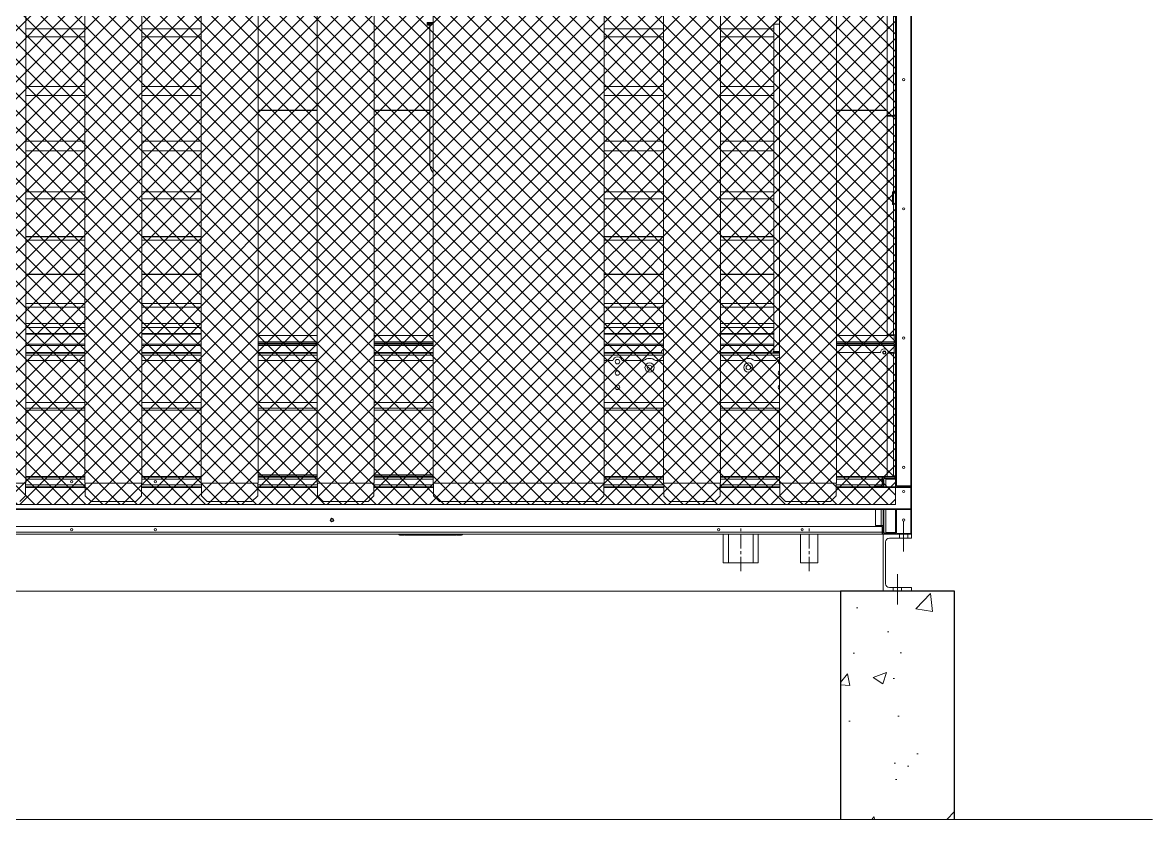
# Model space of a CAD drawing. Header units: millimetres. Extents: x -648583 to 40219, y -129719 to 29148.
# Drawn here: x 30393 to 33365, y 14084 to 16179 of the extents above; entities that cross this region are included whole.
import ezdxf

# ---------------------------------------------------------------- set-up
doc = ezdxf.new("R2010")
doc.units = ezdxf.units.MM
for name, pattern in [('CENTER', [2, 1.25, -0.25, 0.25, -0.25]), ('CENTERX2', [4, 2.5, -0.5, 0.5, -0.5]), ('HIDDEN', [0.375, 0.25, -0.125]), ('HIDDENX2', [0.75, 0.5, -0.25])]:
    doc.linetypes.add(name, pattern=pattern)
for name, color, linetype in [('center', 1, 'CENTER'), ('HIDD', 2, 'HIDDENX2'), ('냉각탑_기초', 23, 'Continuous')]:
    doc.layers.add(name, color=color, linetype=linetype)

# ---------------------------------------------------------------- blocks, each defined once
blk = doc.blocks.new('2')
at = {"lineweight": 20}
h = blk.add_hatch(dxfattribs=at)
h.set_pattern_fill('ANSI37', scale=10)
h.set_pattern_definition([(45, (-1553150.94, -418164.305), (-22.4506403, 22.4506403), []), (135, (-1553150.94, -418164.305), (-22.4506403, -22.4506403), [])])
h.paths.add_polyline_path([(32689.6, 14911.6), (32689.6, 17181.6), (28573.6, 17181.6), (28573.6, 14911.6)])
for p, q in [((32689.6, 17181.6), (32689.6, 14911.6)), ((30401.1, 14967.6), (30401.1, 17140.6)), ((30556.6, 14967.6), (30556.6, 17140.6)), ((30706.6, 14967.6), (30706.6, 17140.6)), ((30862.1, 14967.6), (30862.1, 17140.6)), ((31012.1, 14967.6), (31012.1, 17140.6)), ((31167.6, 14967.6), (31167.6, 17140.6)), ((31317.6, 14967.6), (31317.6, 17140.6)), ((31473.1, 14967.6), (31473.1, 17140.6)), ((31923.1, 14967.6), (31923.1, 17140.6)), ((32078.6, 14967.6), (32078.6, 17140.6)), ((32228.6, 14967.6), (32228.6, 17140.6)), ((32384.1, 14967.6), (32384.1, 17140.6)), ((32534.1, 14967.6), (32534.1, 17140.6)), ((30251.1, 14967.6), (30401.1, 14967.6)), ((30400.1, 14967.6), (30400.1, 14934.6)), ((30556.6, 14967.6), (30706.6, 14967.6)), ((30557.6, 14967.6), (30557.6, 14934.6)), ((30705.6, 14967.6), (30705.6, 14934.6)), ((30862.1, 14967.6), (31012.1, 14967.6)), ((30863.1, 14967.6), (30863.1, 14934.6)), ((31011.1, 14967.6), (31011.1, 14934.6)), ((31167.6, 14967.6), (31317.6, 14967.6)), ((31168.6, 14967.6), (31168.6, 14934.6)), ((31316.6, 14967.6), (31316.6, 14934.6)), ((31473.1, 14967.6), (31923.1, 14967.6)), ((31474.1, 14967.6), (31474.1, 14934.6)), ((31922.1, 14967.6), (31922.1, 14934.6)), ((32078.6, 14967.6), (32228.6, 14967.6)), ((32079.6, 14967.6), (32079.6, 14934.6)), ((32227.6, 14967.6), (32227.6, 14934.6)), ((32384.1, 14967.6), (32534.1, 14967.6)), ((32385.1, 14967.6), (32385.1, 14934.6)), ((32533.1, 14967.6), (32533.1, 14934.6)), ((30400.1, 14934.6), (30385.1, 14919.6)), ((30557.6, 14934.6), (30572.6, 14919.6)), ((30705.6, 14934.6), (30690.6, 14919.6)), ((30863.1, 14934.6), (30878.1, 14919.6)), ((31011.1, 14934.6), (30996.1, 14919.6)), ((31168.6, 14934.6), (31183.6, 14919.6)), ((31316.6, 14934.6), (31301.6, 14919.6)), ((31474.1, 14934.6), (31489.1, 14919.6)), ((31922.1, 14934.6), (31907.1, 14919.6)), ((32079.6, 14934.6), (32094.6, 14919.6)), ((32227.6, 14934.6), (32212.6, 14919.6)), ((32385.1, 14934.6), (32400.1, 14919.6)), ((32533.1, 14934.6), (32518.1, 14919.6)), ((32689.6, 14911.6), (28573.6, 14911.6)), ((30572.6, 14919.6), (30690.6, 14919.6)), ((30878.1, 14919.6), (30996.1, 14919.6)), ((31183.6, 14919.6), (31301.6, 14919.6)), ((31489.1, 14919.6), (31907.1, 14919.6)), ((32094.6, 14919.6), (32212.6, 14919.6)), ((32400.1, 14919.6), (32518.1, 14919.6)), ((32236.1, 14758.6), (32236.1, 14833.6)), ((32249.6, 14758.6), (32249.6, 14833.6)), ((32314.6, 14758.6), (32314.6, 14833.6)), ((32328.1, 14758.6), (32328.1, 14833.6)), ((32354.6, 14833.6), (32429.6, 14833.6)), ((32439.6, 14758.6), (32439.6, 14833.6)), ((32484.6, 14758.6), (32484.6, 14833.6)), ((32699.6, 14823.6), (32699.6, 14833.6)), ((32721.6, 14823.6), (32721.6, 14833.6)), ((32683.1, 14683.6), (32683.1, 14693.6)), ((32705.1, 14683.6), (32705.1, 14693.6)), ((28606.6, 14683.6), (32656.6, 14683.6))]:
    blk.add_line(p, q, dxfattribs=at)
at = {"color": 7, "lineweight": 20, "ltscale": 0.215196}
for p, q in [((32667.6, 16451.9), (32667.6, 15935.4)), ((32684.2, 15935.4), (32684.2, 16451.9))]:
    blk.add_line(p, q, dxfattribs=at)
at = {"color": 7, "lineweight": 20, "ltscale": 0.000666667}
for p, q in [((31456.9, 16177.8), (31456.9, 16179.4)), ((31456.9, 16177.2), (31456.9, 16175.6)), ((31456.9, 16174.2), (31456.9, 16172.6)), ((32681.6, 15700.6), (32683.2, 15700.6)), ((32369.3, 15313.8), (32369.3, 15312.2)), ((32684.6, 14983.6), (32684.6, 14985.2))]:
    blk.add_line(p, q, dxfattribs=at)
at = {"color": 7, "lineweight": 20, "ltscale": 0.0155}
for p, q in [((31473.1, 16179.4), (31456.9, 16179.4)), ((31473.1, 16177.8), (31456.9, 16177.8)), ((31456.9, 16177.2), (31473.1, 16177.2)), ((31456.9, 16175.6), (31473.1, 16175.6)), ((32384.1, 16175.2), (32369.3, 16175.2)), ((32384.1, 15314.6), (32369.3, 15314.6)), ((32369.3, 15314.3), (32384.1, 15314.3)), ((32384.1, 15313.8), (32369.3, 15313.8)), ((32384.1, 15312.2), (32369.3, 15312.2))]:
    blk.add_line(p, q, dxfattribs=at)
at = {"color": 7, "lineweight": 20, "ltscale": 0.000249486}
blk.add_line((31456.9, 16177.2), (31456.9, 16177.8), dxfattribs=at)
at = {"color": 7, "lineweight": 20, "ltscale": 0.003003}
for p, q in [((31456.9, 16174.2), (31464.1, 16174.2)), ((31456.9, 16172.6), (31464.1, 16172.6))]:
    blk.add_line(p, q, dxfattribs=at)
at = {"color": 7, "lineweight": 20, "ltscale": 0.000250031}
blk.add_line((31464.1, 16177.2), (31464.1, 16177.8), dxfattribs=at)
at = {"color": 7, "lineweight": 20, "ltscale": 0.135185}
blk.add_line((31464.1, 15851.2), (31464.1, 16175.6), dxfattribs=at)
at = {"color": 7, "lineweight": 20, "ltscale": 0.358583}
blk.add_line((32369.3, 15314.6), (32369.3, 16175.2), dxfattribs=at)
at = {"color": 7, "lineweight": 20, "ltscale": 0.2225}
for p, q in [((30401.1, 16163.3), (30556.6, 16163.3)), ((30401.1, 16162.7), (30556.6, 16162.7)), ((30401.1, 16142.4), (30556.6, 16142.4)), ((30401.1, 16142.1), (30556.6, 16142.1)), ((30706.6, 16163.3), (30862.1, 16163.3)), ((30706.6, 16162.7), (30862.1, 16162.7)), ((30706.6, 16142.4), (30862.1, 16142.4)), ((30706.6, 16142.1), (30862.1, 16142.1)), ((31923.1, 16163.3), (32078.6, 16163.3)), ((31923.1, 16162.7), (32078.6, 16162.7)), ((31923.1, 16142.4), (32078.6, 16142.4)), ((31923.1, 16142.1), (32078.6, 16142.1)), ((32228.6, 16163.3), (32369.3, 16163.3)), ((32228.6, 16162.7), (32369.3, 16162.7)), ((32228.6, 16142.4), (32369.3, 16142.4)), ((32228.6, 16142.1), (32369.3, 16142.1)), ((30401.1, 16011.6), (30556.6, 16011.6)), ((30401.1, 16011.1), (30556.6, 16011.1)), ((30706.6, 16011.6), (30862.1, 16011.6)), ((30706.6, 16011.1), (30862.1, 16011.1)), ((31923.1, 16011.6), (32078.6, 16011.6)), ((31923.1, 16011.1), (32078.6, 16011.1)), ((32228.6, 16011.6), (32369.3, 16011.6)), ((32228.6, 16011.1), (32369.3, 16011.1)), ((30401.1, 15987.8), (30556.6, 15987.8)), ((30401.1, 15987.5), (30556.6, 15987.5)), ((30706.6, 15987.8), (30862.1, 15987.8)), ((30706.6, 15987.5), (30862.1, 15987.5)), ((31923.1, 15987.8), (32078.6, 15987.8)), ((31923.1, 15987.5), (32078.6, 15987.5)), ((32228.6, 15987.8), (32369.3, 15987.8)), ((32228.6, 15987.5), (32369.3, 15987.5)), ((30401.1, 15867.8), (30556.6, 15867.8)), ((30401.1, 15867.3), (30556.6, 15867.3)), ((30706.6, 15867.8), (30862.1, 15867.8)), ((30706.6, 15867.3), (30862.1, 15867.3)), ((31923.1, 15867.8), (32078.6, 15867.8)), ((31923.1, 15867.3), (32078.6, 15867.3)), ((32228.6, 15867.8), (32369.3, 15867.8)), ((32228.6, 15867.3), (32369.3, 15867.3)), ((30401.1, 15842.1), (30556.6, 15842.1)), ((30401.1, 15841.8), (30556.6, 15841.8)), ((30706.6, 15842.1), (30862.1, 15842.1)), ((30706.6, 15841.8), (30862.1, 15841.8)), ((31923.1, 15842.1), (32078.6, 15842.1)), ((31923.1, 15841.8), (32078.6, 15841.8)), ((32228.6, 15842.1), (32369.3, 15842.1)), ((32228.6, 15841.8), (32369.3, 15841.8)), ((30401.1, 15734.5), (30556.6, 15734.5)), ((30401.1, 15734), (30556.6, 15734)), ((30706.6, 15734.5), (30862.1, 15734.5)), ((30706.6, 15734), (30862.1, 15734)), ((31923.1, 15734.5), (32078.6, 15734.5)), ((31923.1, 15734), (32078.6, 15734)), ((32228.6, 15734.5), (32369.3, 15734.5)), ((32228.6, 15734), (32369.3, 15734)), ((30401.1, 15715.7), (30556.6, 15715.7)), ((30401.1, 15715.6), (30556.6, 15715.6)), ((30706.6, 15715.7), (30862.1, 15715.7)), ((30706.6, 15715.6), (30862.1, 15715.6)), ((31923.1, 15715.7), (32078.6, 15715.7)), ((31923.1, 15715.6), (32078.6, 15715.6)), ((32228.6, 15715.7), (32369.3, 15715.7)), ((32228.6, 15715.6), (32369.3, 15715.6)), ((30401.1, 15616.5), (30556.6, 15616.5)), ((30401.1, 15616), (30556.6, 15616)), ((30401.1, 15607.1), (30556.6, 15607.1)), ((30401.1, 15607), (30556.6, 15607)), ((30706.6, 15616.5), (30862.1, 15616.5)), ((30706.6, 15616), (30862.1, 15616)), ((30706.6, 15607.1), (30862.1, 15607.1)), ((30706.6, 15607), (30862.1, 15607)), ((31923.1, 15616.5), (32078.6, 15616.5)), ((31923.1, 15616), (32078.6, 15616)), ((31923.1, 15607.1), (32078.6, 15607.1)), ((31923.1, 15607), (32078.6, 15607)), ((32228.6, 15616.5), (32369.3, 15616.5)), ((32228.6, 15616), (32369.3, 15616)), ((32228.6, 15607.1), (32369.3, 15607.1)), ((32228.6, 15607), (32369.3, 15607)), ((30401.1, 15517.4), (30556.6, 15517.4)), ((30401.1, 15517.1), (30556.6, 15517.1)), ((30706.6, 15517.4), (30862.1, 15517.4)), ((30706.6, 15517.1), (30862.1, 15517.1)), ((31923.1, 15517.4), (32078.6, 15517.4)), ((31923.1, 15517.1), (32078.6, 15517.1)), ((32228.6, 15517.4), (32369.3, 15517.4)), ((32228.6, 15517.1), (32369.3, 15517.1)), ((30401.1, 15440.9), (30556.6, 15440.9)), ((30401.1, 15440.6), (30556.6, 15440.6)), ((30401.1, 15430.7), (30556.6, 15430.7)), ((30401.1, 15430.6), (30556.6, 15430.6)), ((30706.6, 15440.9), (30862.1, 15440.9)), ((30706.6, 15440.6), (30862.1, 15440.6)), ((30706.6, 15430.7), (30862.1, 15430.7)), ((30706.6, 15430.6), (30862.1, 15430.6)), ((31923.1, 15440.9), (32078.6, 15440.9)), ((31923.1, 15440.6), (32078.6, 15440.6)), ((31923.1, 15430.7), (32078.6, 15430.7)), ((31923.1, 15430.6), (32078.6, 15430.6)), ((32228.6, 15440.9), (32369.3, 15440.9)), ((32228.6, 15440.6), (32369.3, 15440.6)), ((32228.6, 15430.7), (32369.3, 15430.7)), ((32228.6, 15430.6), (32369.3, 15430.6)), ((30401.1, 15388.2), (30556.6, 15388.2)), ((30401.1, 15388), (30556.6, 15388)), ((30401.1, 15377.2), (30556.6, 15377.2)), ((30401.1, 15377.1), (30556.6, 15377.1)), ((30706.6, 15388.2), (30862.1, 15388.2)), ((30706.6, 15388), (30862.1, 15388)), ((30706.6, 15377.2), (30862.1, 15377.2)), ((30706.6, 15377.1), (30862.1, 15377.1)), ((31923.1, 15388.2), (32078.6, 15388.2)), ((31923.1, 15388), (32078.6, 15388)), ((31923.1, 15377.2), (32078.6, 15377.2)), ((31923.1, 15377.1), (32078.6, 15377.1)), ((32228.6, 15388.2), (32369.3, 15388.2)), ((32228.6, 15388), (32369.3, 15388)), ((32228.6, 15377.2), (32369.3, 15377.2)), ((32228.6, 15377.1), (32369.3, 15377.1)), ((30401.1, 15361.6), (30556.6, 15361.6)), ((30401.1, 15361.5), (30556.6, 15361.5)), ((30401.1, 15360.1), (30556.6, 15360.1)), ((30706.6, 15361.6), (30862.1, 15361.6)), ((30706.6, 15361.5), (30862.1, 15361.5)), ((30706.6, 15360.1), (30862.1, 15360.1)), ((31923.1, 15361.6), (32078.6, 15361.6)), ((31923.1, 15361.5), (32078.6, 15361.5)), ((31923.1, 15360.1), (32078.6, 15360.1)), ((32228.6, 15361.6), (32369.3, 15361.6)), ((32228.6, 15361.5), (32369.3, 15361.5)), ((32228.6, 15360.1), (32369.3, 15360.1)), ((30401.1, 15333.5), (30556.6, 15333.5)), ((30556.6, 15330.2), (30401.1, 15330.2)), ((30862.1, 15333.5), (30706.6, 15333.5)), ((30862.1, 15330.2), (30706.6, 15330.2)), ((31923.1, 15333.5), (32078.6, 15333.5)), ((32078.6, 15330.2), (31923.1, 15330.2)), ((32369.3, 15333.5), (32228.6, 15333.5)), ((32369.3, 15330.2), (32228.6, 15330.2))]:
    blk.add_line(p, q, dxfattribs=at)
at = {"color": 7, "lineweight": 20, "ltscale": 0.20484}
for p, q in [((31167.6, 15949.4), (31012.1, 15949.4)), ((31167.6, 15948.5), (31012.1, 15948.5)), ((31464.1, 15949.4), (31317.6, 15949.4)), ((31464.1, 15948.5), (31317.6, 15948.5))]:
    blk.add_line(p, q, dxfattribs=at)
at = {"color": 7, "lineweight": 20, "ltscale": 0.062042}
for p, q in [((32667.6, 15949.4), (32534.1, 15949.4)), ((32667.6, 15948.5), (32534.1, 15948.5))]:
    blk.add_line(p, q, dxfattribs=at)
at = {"color": 7, "lineweight": 20, "ltscale": 0.006917}
for p, q in [((32667.6, 15935.4), (32684.2, 15935.4)), ((32684.2, 15933.2), (32667.6, 15933.2)), ((32667.6, 15358), (32684.2, 15358)), ((32685.9, 15339.4), (32685.9, 15356)), ((32667.6, 15309.6), (32684.2, 15309.6))]:
    blk.add_line(p, q, dxfattribs=at)
at = {"color": 7, "lineweight": 20, "ltscale": 0.239669}
blk.add_line((32667.6, 15933.2), (32667.6, 15358), dxfattribs=at)
at = {"color": 7, "lineweight": 20, "ltscale": 0.000162643}
blk.add_line((32684.2, 15935.4), (32684.2, 15935), dxfattribs=at)
at = {"color": 7, "lineweight": 20, "ltscale": 0.000534728}
blk.add_line((32684.2, 15933.7), (32684.2, 15935), dxfattribs=at)
at = {"color": 7, "lineweight": 20, "ltscale": 0.001417}
for p, q in [((32687.6, 15933.7), (32684.2, 15933.7)), ((32687.6, 15358), (32684.2, 15358)), ((32685.9, 15336), (32685.9, 15339.4)), ((32684.2, 15309.6), (32687.6, 15309.6)), ((32685.9, 15333.6), (32685.9, 15330.2))]:
    blk.add_line(p, q, dxfattribs=at)
at = {"color": 7, "lineweight": 20, "ltscale": 0.000212316}
blk.add_line((32684.2, 15933.2), (32684.2, 15933.7), dxfattribs=at)
at = {"color": 7, "lineweight": 20, "ltscale": 0.082338}
blk.add_line((32684.2, 15735.6), (32684.2, 15933.2), dxfattribs=at)
at = {"color": 7, "lineweight": 20, "ltscale": 0.000615509}
blk.add_line((32685.6, 15933.7), (32685.6, 15935.2), dxfattribs=at)
at = {"color": 7, "lineweight": 20, "ltscale": 0.018857}
blk.add_line((31464.1, 15805.9), (31464.1, 15851.2), dxfattribs=at)
at = {"color": 7, "lineweight": 20, "ltscale": 0.013417}
for p, q in [((32681.6, 15700.6), (32681.6, 15732.8)), ((32683.2, 15700.6), (32683.2, 15732.8))]:
    blk.add_line(p, q, dxfattribs=at)
at = {"color": 7, "lineweight": 20, "ltscale": 0.15666}
blk.add_line((32684.2, 15358), (32684.2, 15734), dxfattribs=at)
at = {"color": 7, "lineweight": 20, "ltscale": 0.001333}
for p, q in [((32687.6, 15735.6), (32684.4, 15735.6)), ((32687.6, 15734), (32684.4, 15734)), ((32651.4, 14960.4), (32651.4, 14963.6)), ((32653.4, 14963.6), (32653.4, 14960.4)), ((32651.4, 14853.6), (32651.4, 14856.8)), ((32656.6, 14856.8), (32653.4, 14856.8)), ((32653.4, 14856.8), (32653.4, 14853.6))]:
    blk.add_line(p, q, dxfattribs=at)
at = {"color": 7, "lineweight": 20, "ltscale": 0.32425}
blk.add_line((32731.6, 15738.6), (32731.6, 14960.4), dxfattribs=at)
at = {"color": 7, "lineweight": 20, "ltscale": 0.230833}
for p, q in [((31167.6, 15356), (31012.1, 15356)), ((31167.6, 15339.4), (31012.1, 15339.4)), ((31473.1, 15356), (31317.6, 15356)), ((31473.1, 15339.4), (31317.6, 15339.4)), ((31167.6, 15336), (31012.1, 15336)), ((31167.6, 15333.6), (31012.1, 15333.6)), ((31167.6, 15330.2), (31012.1, 15330.2)), ((31473.1, 15336), (31317.6, 15336)), ((31473.1, 15333.6), (31317.6, 15333.6)), ((31473.1, 15330.2), (31317.6, 15330.2))]:
    blk.add_line(p, q, dxfattribs=at)
at = {"color": 7, "lineweight": 20, "ltscale": 0.082106}
for p, q in [((32685.9, 15356), (32534.1, 15356)), ((32685.9, 15339.4), (32534.1, 15339.4)), ((32685.9, 15336), (32534.1, 15336)), ((32685.9, 15333.6), (32534.1, 15333.6)), ((32685.9, 15330.2), (32534.1, 15330.2))]:
    blk.add_line(p, q, dxfattribs=at)
at = {"color": 7, "lineweight": 20, "ltscale": 0.000833333}
for p, q in [((32684.2, 15356), (32684.2, 15358)), ((32685.6, 15358), (32685.6, 15356)), ((32687.6, 15358), (32685.6, 15358)), ((32684.2, 15309.6), (32684.2, 15311.6)), ((31396.1, 14831.6), (31396.1, 14833.6)), ((31536.1, 14831.6), (31536.1, 14833.6))]:
    blk.add_line(p, q, dxfattribs=at)
at = {"color": 7, "lineweight": 20, "ltscale": 0.000708333}
for p, q in [((32687.6, 15338.9), (32685.9, 15338.9)), ((32687.6, 15338), (32685.9, 15338)), ((32685.9, 15331.6), (32687.6, 15331.6)), ((32685.9, 15330.7), (32687.6, 15330.7))]:
    blk.add_line(p, q, dxfattribs=at)
at = {"color": 7, "lineweight": 20, "ltscale": 0.111667}
for p, q in [((30556.6, 15311.6), (30401.1, 15311.6)), ((30862.1, 15311.6), (30706.6, 15311.6)), ((31167.6, 15311.6), (31012.1, 15311.6)), ((31473.1, 15311.6), (31317.6, 15311.6)), ((32073.6, 15311.6), (31923.1, 15311.6)), ((32361.6, 15311.6), (32228.6, 15311.6)), ((32384.1, 15311.6), (32381.6, 15311.6)), ((32649.6, 15311.6), (32534.1, 15311.6))]:
    blk.add_line(p, q, dxfattribs=at)
at = {"color": 7, "lineweight": 20}
for p, q in [((30401.1, 15310.2), (30556.6, 15310.2)), ((30706.6, 15310.2), (30862.1, 15310.2)), ((31012.1, 15310.2), (31167.6, 15310.2)), ((31317.6, 15310.2), (31473.1, 15310.2)), ((31923.1, 15310.2), (32078.6, 15310.2)), ((32228.6, 15310.2), (32384.1, 15310.2)), ((30401.1, 15305), (30556.6, 15305)), ((30401.1, 15290.2), (30556.6, 15290.2)), ((30706.6, 15305), (30862.1, 15305)), ((30706.6, 15290.2), (30862.1, 15290.2)), ((31012.1, 15305), (31167.6, 15305)), ((31012.1, 15290.2), (31167.6, 15290.2)), ((31317.6, 15305), (31473.1, 15305)), ((31317.6, 15290.2), (31473.1, 15290.2)), ((31923.1, 15305), (32078.6, 15305)), ((31923.1, 15290.2), (31945.4, 15290.2)), ((32228.6, 15305), (32384.1, 15305)), ((30401.1, 15180.2), (30556.6, 15180.2)), ((30556.6, 15165.4), (30401.1, 15165.4)), ((30556.6, 15160.2), (30401.1, 15160.2)), ((30706.6, 15180.2), (30862.1, 15180.2)), ((30862.1, 15165.4), (30706.6, 15165.4)), ((30862.1, 15160.2), (30706.6, 15160.2)), ((31012.1, 15180.2), (31167.6, 15180.2)), ((31167.6, 15165.4), (31012.1, 15165.4)), ((31167.6, 15160.2), (31012.1, 15160.2)), ((31317.6, 15180.2), (31473.1, 15180.2)), ((31473.1, 15165.4), (31317.6, 15165.4)), ((31473.1, 15160.2), (31317.6, 15160.2)), ((31923.1, 15180.2), (32078.6, 15180.2)), ((32078.6, 15165.4), (31923.1, 15165.4)), ((32078.6, 15160.2), (31923.1, 15160.2)), ((32228.6, 15180.2), (32384.1, 15180.2)), ((32384.1, 15165.4), (32228.6, 15165.4)), ((32384.1, 15160.2), (32228.6, 15160.2)), ((30401.1, 14985.2), (30556.6, 14985.2)), ((30556.6, 14983.6), (30401.1, 14983.6)), ((30706.6, 14985.2), (30862.1, 14985.2)), ((30706.6, 14983.6), (30862.1, 14983.6)), ((30862.1, 14983.6), (30706.6, 14983.6)), ((31012.1, 14985.2), (31167.6, 14985.2)), ((31012.1, 14983.6), (31167.6, 14983.6)), ((31317.6, 14985.2), (31473.1, 14985.2)), ((31317.6, 14983.6), (31473.1, 14983.6)), ((31473.1, 14983.6), (31317.6, 14983.6)), ((31923.1, 14985.2), (32078.6, 14985.2)), ((32078.6, 14983.6), (31923.1, 14983.6)), ((32228.6, 14985.2), (32384.1, 14985.2)), ((32384.1, 14983.6), (32228.6, 14983.6)), ((32534.1, 14985.2), (32684.6, 14985.2)), ((32534.1, 14983.6), (32663.8, 14983.6)), ((32654, 14983.6), (32534.1, 14983.6)), ((30400.1, 14963.6), (30557.6, 14963.6)), ((30556.6, 14978.4), (30401.1, 14978.4)), ((30705.6, 14963.6), (30863.1, 14963.6)), ((30862.1, 14978.4), (30706.6, 14978.4)), ((31011.1, 14963.6), (31168.6, 14963.6)), ((31167.6, 14978.4), (31012.1, 14978.4)), ((31316.6, 14963.6), (31474.1, 14963.6)), ((31473.1, 14978.4), (31317.6, 14978.4)), ((31922.1, 14963.6), (32079.6, 14963.6)), ((32078.6, 14978.4), (31923.1, 14978.4)), ((32227.6, 14963.6), (32385.1, 14963.6)), ((32384.1, 14978.4), (32228.6, 14978.4)), ((32533.1, 14963.6), (32654, 14963.6)), ((32654, 14978.4), (32534.1, 14978.4)), ((32654, 14853.6), (28609.2, 14853.6)), ((28609.2, 14838.8), (32654, 14838.8)), ((28609.2, 14833.6), (32654, 14833.6)), ((32328.1, 14758.6), (32236.1, 14758.6)), ((32484.6, 14758.6), (32439.6, 14758.6)), ((30466.5, 14683.6), (30796.5, 14683.6)), ((30769.6, 14683.6), (30553.3, 14683.6))]:
    blk.add_line(p, q, dxfattribs=at)
at = {"color": 7, "lineweight": 20, "ltscale": 0.109084}
blk.add_line((31167.6, 15335.6), (31012.1, 15335.6), dxfattribs=at)
at = {"color": 7, "lineweight": 20, "ltscale": 0.111332}
blk.add_line((31473.1, 15335.6), (31317.6, 15335.6), dxfattribs=at)
at = {"color": 7, "lineweight": 20, "ltscale": 0.000128262}
blk.add_line((32369.3, 15314.6), (32369.3, 15314.3), dxfattribs=at)
at = {"color": 7, "lineweight": 20, "ltscale": 0.070314}
blk.add_line((32657.6, 15335.6), (32534.1, 15335.6), dxfattribs=at)
at = {"color": 7, "lineweight": 20, "ltscale": 0.000999741}
blk.add_line((32657.6, 15336), (32657.6, 15333.6), dxfattribs=at)
at = {"color": 7, "lineweight": 20, "ltscale": 0.134725}
blk.add_line((32667.6, 14986.3), (32667.6, 15309.6), dxfattribs=at)
at = {"color": 7, "lineweight": 20, "ltscale": 0.006792}
blk.add_line((32685.9, 15311.6), (32669.6, 15311.6), dxfattribs=at)
at = {"color": 7, "lineweight": 20, "ltscale": 0.001}
for p, q in [((32684.2, 15333.6), (32684.2, 15336)), ((32685.6, 15336), (32685.6, 15333.6))]:
    blk.add_line(p, q, dxfattribs=at)
at = {"color": 7, "lineweight": 20, "ltscale": 0.135166}
blk.add_line((32684.2, 15309.6), (32684.2, 14985.2), dxfattribs=at)
at = {"color": 7, "lineweight": 20, "ltscale": 0.000833334}
blk.add_line((32685.6, 15311.6), (32685.6, 15309.6), dxfattribs=at)
at = {"color": 7, "lineweight": 20, "ltscale": 0.000415173}
blk.add_line((32686.6, 15332.6), (32685.9, 15331.9), dxfattribs=at)
at = {"color": 7, "lineweight": 20, "ltscale": 0.00775}
blk.add_line((32685.9, 15311.6), (32685.9, 15330.2), dxfattribs=at)
at = {"color": 7, "lineweight": 20, "ltscale": 0.000128159}
blk.add_line((32687.3, 15309.6), (32687.6, 15309.6), dxfattribs=at)
at = {"color": 7, "lineweight": 20, "ltscale": 0.023491}
for p, q in [((31969.9, 15290.2), (32026.2, 15290.2)), ((32318, 15290.2), (32374.4, 15290.2))]:
    blk.add_line(p, q, dxfattribs=at)
at = {"color": 7, "lineweight": 20, "ltscale": 0.040938}
for p, q in [((32058, 15290.2), (32078.6, 15290.2)), ((32228.6, 15290.2), (32286.2, 15290.2))]:
    blk.add_line(p, q, dxfattribs=at)
at = {"color": 7, "lineweight": 20, "ltscale": 1.02319e-05}
blk.add_line((31396.8, 15160.2), (31396.8, 15160.2), dxfattribs=at)
at = {"color": 7, "lineweight": 20, "ltscale": 1.03489e-05}
blk.add_line((31407, 15160.2), (31407, 15160.2), dxfattribs=at)
at = {"color": 7, "lineweight": 20, "ltscale": 0.002167}
for p, q in [((32654, 14983.6), (32654, 14978.4)), ((32651.4, 14960.4), (32656.6, 14960.4)), ((32651.4, 14856.8), (32656.6, 14856.8)), ((32654, 14833.6), (32654, 14838.8))]:
    blk.add_line(p, q, dxfattribs=at)
at = {"color": 7, "lineweight": 20, "ltscale": 0.000699693}
blk.add_line((32659.5, 14981.4), (32660.9, 14980.4), dxfattribs=at)
at = {"color": 7, "lineweight": 20, "ltscale": 0.026917}
for p, q in [((32689.6, 14983.6), (32663.8, 14983.6)), ((32663.8, 14980.4), (32689.6, 14980.4)), ((32663.8, 14836.8), (32689.6, 14836.8)), ((32728.4, 14833.6), (32663.8, 14833.6))]:
    blk.add_line(p, q, dxfattribs=at)
at = {"color": 7, "lineweight": 20, "ltscale": 0.002236}
blk.add_line((32687.6, 14989), (32687.6, 14983.6), dxfattribs=at)
at = {"color": 7, "lineweight": 20, "ltscale": 2.97138e-06}
for p, q in [((32687.6, 14985.2), (32687.6, 14985.2)), ((32687.6, 14980.2), (32687.6, 14980.2))]:
    blk.add_line(p, q, dxfattribs=at)
at = {"color": 7, "lineweight": 20, "ltscale": 0.001131}
blk.add_line((32688.3, 14987.3), (32689.6, 14987.3), dxfattribs=at)
at = {"color": 7, "lineweight": 20, "ltscale": 0.000414935}
blk.add_line((32688.6, 14986.6), (32689.3, 14987.3), dxfattribs=at)
at = {"color": 7, "lineweight": 20, "ltscale": 0.000958698}
blk.add_line((32689.6, 14983.6), (32689.6, 14985.9), dxfattribs=at)
at = {"color": 7, "lineweight": 20, "ltscale": 0.006167}
for p, q in [((32651.4, 14960.4), (32636.6, 14960.4)), ((32654, 14963.6), (32654, 14978.4)), ((32636.6, 14856.8), (32651.4, 14856.8)), ((32654, 14838.8), (32654, 14853.6))]:
    blk.add_line(p, q, dxfattribs=at)
at = {"color": 7, "lineweight": 20, "ltscale": 0.043167}
for p, q in [((32636.6, 14960.4), (32636.6, 14958.6)), ((32651.4, 14958.6), (32651.4, 14960.4)), ((32656.6, 14958.6), (32656.6, 14960.4)), ((32636.6, 14898.6), (32636.6, 14856.8)), ((32651.4, 14856.8), (32651.4, 14898.6)), ((32656.6, 14856.8), (32656.6, 14898.6))]:
    blk.add_line(p, q, dxfattribs=at)
at = {"color": 7, "lineweight": 20, "ltscale": 0.001083}
for p, q in [((32656.6, 14980.4), (32654, 14980.4)), ((32656.6, 14978.6), (32654, 14978.6)), ((32656.6, 14838.6), (32654, 14838.6)), ((32656.6, 14836.8), (32654, 14836.8))]:
    blk.add_line(p, q, dxfattribs=at)
at = {"color": 7, "lineweight": 20, "ltscale": 0.000167165}
blk.add_line((32656.6, 14960.4), (32656.2, 14960.4), dxfattribs=at)
at = {"color": 7, "lineweight": 20, "ltscale": 0.00075}
for p, q in [((32656.6, 14978.6), (32656.6, 14980.4)), ((32656.6, 14978.6), (32656.6, 14980.4)), ((32656.6, 14978.6), (32656.6, 14980.4)), ((32663.8, 14978.6), (32663.8, 14980.4)), ((32663.8, 14978.6), (32663.8, 14980.4)), ((32656.6, 14838.6), (32656.6, 14836.8)), ((32656.6, 14838.6), (32656.6, 14836.8)), ((32663.8, 14838.6), (32663.8, 14836.8)), ((32663.8, 14838.6), (32663.8, 14836.8))]:
    blk.add_line(p, q, dxfattribs=at)
at = {"color": 7, "lineweight": 20, "ltscale": 0.007583}
for p, q in [((32656.6, 14960.4), (32656.6, 14978.6)), ((32656.6, 14838.6), (32656.6, 14856.8))]:
    blk.add_line(p, q, dxfattribs=at)
at = {"color": 7, "lineweight": 20, "ltscale": 0.058167}
for p, q in [((32658.6, 14978.4), (32658.6, 14958.6)), ((32658.6, 14898.6), (32658.6, 14838.8))]:
    blk.add_line(p, q, dxfattribs=at)
at = {"color": 7, "lineweight": 20, "ltscale": 0.001532}
for p, q in [((32660.1, 14980.4), (32663.8, 14980.4)), ((32660.1, 14836.8), (32663.8, 14836.8))]:
    blk.add_line(p, q, dxfattribs=at)
at = {"color": 7, "lineweight": 20, "ltscale": 0.02775}
for p, q in [((32689.6, 14978.6), (32663.8, 14978.6)), ((32663.8, 14838.6), (32689.6, 14838.6))]:
    blk.add_line(p, q, dxfattribs=at)
at = {"color": 7, "lineweight": 20, "ltscale": 0.058333}
for p, q in [((32663.8, 14978.6), (32663.8, 14958.6)), ((32663.8, 14898.6), (32663.8, 14838.6))]:
    blk.add_line(p, q, dxfattribs=at)
at = {"color": 7, "lineweight": 20, "ltscale": 0.00075073}
for p, q in [((32684.2, 14980.4), (32684.2, 14978.6)), ((32687.6, 14980.4), (32687.6, 14978.6))]:
    blk.add_line(p, q, dxfattribs=at)
at = {"color": 7, "lineweight": 20, "ltscale": 0.000749999}
blk.add_line((32689.6, 14978.6), (32689.6, 14980.4), dxfattribs=at)
at = {"color": 0, "lineweight": 20}
for p, q in [((32731.6, 14960.4), (32731.6, 14833.6)), ((32731.6, 14833.6), (32729.6, 14833.6))]:
    blk.add_line(p, q, dxfattribs=at)
at = {"color": 1, "linetype": 'CENTERX2', "lineweight": 20, "ltscale": 50}
for p, q in [((32710.6, 14788.6), (32710.6, 14868.6)), ((32694.1, 14648.6), (32694.1, 14728.6))]:
    blk.add_line(p, q, dxfattribs=at)
at = {"color": 7, "lineweight": 20, "ltscale": 0.280701}
for p, q in [((28609.8, 14833.6), (32349.4, 14833.6)), ((32085.6, 14833.6), (28773.6, 14833.6)), ((32185.6, 14833.6), (32085.6, 14833.6)), ((32383.6, 14833.6), (32185.6, 14833.6)), ((32426.2, 14833.6), (32391, 14833.6)), ((32426.2, 14833.6), (32391, 14833.6))]:
    blk.add_line(p, q, dxfattribs=at)
at = {"color": 7, "lineweight": 20, "ltscale": 2.15275e-06}
blk.add_line((31379.1, 14833.6), (31379.1, 14833.6), dxfattribs=at)
at = {"color": 7, "lineweight": 20, "ltscale": 0.000834981}
for p, q in [((31398.1, 14831.6), (31398.1, 14833.6)), ((31534.1, 14831.6), (31534.1, 14833.6))]:
    blk.add_line(p, q, dxfattribs=at)
at = {"color": 7, "lineweight": 20, "ltscale": 7.17165e-06}
blk.add_line((31486.5, 14833.6), (31486.5, 14833.6), dxfattribs=at)
at = {"color": 7, "lineweight": 20, "ltscale": 7.33296e-06}
blk.add_line((31497.3, 14833.6), (31497.3, 14833.6), dxfattribs=at)
at = {"color": 7, "lineweight": 20, "ltscale": 0.004083}
blk.add_line((32654, 14833.6), (32663.8, 14833.6), dxfattribs=at)
at = {"color": 7, "lineweight": 20, "ltscale": 0.000832552}
blk.add_line((32656.6, 14855.6), (32658.6, 14855.6), dxfattribs=at)
at = {"color": 7, "lineweight": 20, "ltscale": 0.000967077}
blk.add_line((32656.6, 14837), (32658.9, 14837), dxfattribs=at)
at = {"color": 7, "lineweight": 20, "ltscale": 0.125}
for p, q in [((32656.6, 14833.6), (32731.6, 14833.6)), ((32731.6, 14683.6), (32656.6, 14683.6))]:
    blk.add_line(p, q, dxfattribs=at)
at = {"lineweight": 20, "ltscale": 25}
blk.add_line((32656.6, 14833.6), (32656.6, 14683.6), dxfattribs=at)
at = {"color": 7, "lineweight": 20, "ltscale": 0.000699695}
blk.add_line((32659.5, 14835.8), (32660.9, 14836.8), dxfattribs=at)
at = {"color": 7, "lineweight": 20, "ltscale": 0.027746}
blk.add_line((32689.6, 14838.6), (32663.8, 14838.6), dxfattribs=at)
at = {"color": 7, "lineweight": 20, "ltscale": 0.009208}
blk.add_line((32663.8, 14837), (32685.9, 14837), dxfattribs=at)
at = {"color": 7, "lineweight": 20, "ltscale": 0.000666668}
blk.add_line((32685.9, 14838.6), (32685.9, 14837), dxfattribs=at)
at = {"color": 7, "lineweight": 20, "ltscale": 8.33333e-05}
blk.add_line((32685.9, 14836.8), (32685.9, 14837), dxfattribs=at)
at = {"color": 7, "lineweight": 20, "ltscale": 0.000750001}
blk.add_line((32687.6, 14836.8), (32687.6, 14838.6), dxfattribs=at)
at = {"color": 7, "lineweight": 20, "ltscale": 0.0006674}
blk.add_line((32689.6, 14837), (32689.6, 14838.6), dxfattribs=at)
at = {"color": 7, "lineweight": 20, "ltscale": 0.000500136}
blk.add_line((32729.6, 14833.6), (32728.4, 14833.6), dxfattribs=at)
at = {"color": 7, "lineweight": 20, "ltscale": 5.85132e-05}
blk.add_line((32729.6, 14833.7), (32729.6, 14833.6), dxfattribs=at)
at = {"color": 7, "lineweight": 20, "ltscale": 0.008333}
blk.add_line((32731.6, 14833.6), (32731.6, 14823.6), dxfattribs=at)
at = {"color": 7, "lineweight": 20, "ltscale": 0.004833}
for p, q in [((31396.1, 14831.6), (31384.5, 14831.6)), ((31536.1, 14831.6), (31547.7, 14831.6))]:
    blk.add_line(p, q, dxfattribs=at)
at = {"color": 7, "lineweight": 20, "ltscale": 0.056667}
blk.add_line((31398.1, 14831.6), (31534.1, 14831.6), dxfattribs=at)
at = {"color": 7, "lineweight": 20, "ltscale": 0.091667}
blk.add_line((32663.1, 14813.6), (32663.1, 14703.6), dxfattribs=at)
at = {"color": 7, "lineweight": 20, "ltscale": 0.05125}
for p, q in [((32731.6, 14823.6), (32673.1, 14823.6)), ((32673.1, 14693.6), (32731.6, 14693.6))]:
    blk.add_line(p, q, dxfattribs=at)
at = {"color": 7, "lineweight": 20, "ltscale": 0.0625}
blk.add_line((32731.6, 14693.6), (32731.6, 14683.6), dxfattribs=at)
at = {"color": 0}
for points in [[(31167.6, 14988.6), (31012.1, 14988.6)], [(31473.1, 14988.6), (31317.6, 14988.6)]]:
    blk.add_lwpolyline(points, dxfattribs=at)
at = {"color": 7, "lineweight": 20}
for centre, radius in [((32710.6, 16029.6), 3), ((32710.6, 15689.6), 3), ((32710.6, 15349.6), 3), ((32659.6, 15311.6), 4.5), ((32659.6, 15311.6), 3), ((31957.6, 15287.7), 6), ((32042.1, 15272.2), 12), ((32302.1, 15272.2), 12), ((31957.6, 15257.7), 6), ((32042.1, 15272.2), 6), ((32302.1, 15272.2), 6), ((31957.6, 15220.2), 6), ((32710.6, 15009.6), 3), ((30521.6, 14971.6), 3), ((30741.6, 14971.6), 3), ((32710.6, 14946.1), 3), ((31206.6, 14871.1), 4.5), ((31206.6, 14871.1), 3), ((32710.6, 14871.1), 3), ((30521.6, 14845.6), 3), ((30741.6, 14845.6), 3), ((32223.6, 14845.6), 3), ((32443.6, 14845.6), 3)]:
    blk.add_circle(centre, radius, dxfattribs=at)
for centre, radius, start, end in [((31494.1, 15805.9), 30, 180, 225.5515), ((32684.4, 15732.8), 2.8, 90, 180), ((32684.4, 15732.8), 1.2, 90, 180), ((32083.6, 15311.6), 10, 119.9975, 180), ((32371.6, 15311.6), 10, 103.2985, 180), ((32371.6, 15311.6), 4.5, 120.7328, 198.1247), ((32371.6, 15311.6), 3, 140.0565, 207.8181), ((32371.6, 15311.6), 3, 116.1063, 132.8335), ((32371.6, 15311.6), 3, 47.1666, 63.8937), ((32371.6, 15311.6), 3, 332.1843, 11.537), ((32371.6, 15311.6), 4.5, 29.2676, 36.7734), ((32371.6, 15311.6), 4.5, 341.8738, 7.6623), ((32371.6, 15311.6), 10, 12.709, 15.628), ((32371.6, 15311.6), 10, 0, 3.4398), ((32659.6, 15311.6), 10, 0, 180), ((32684.2, 15330.2), 3.4, 24.3158, 60.0073), ((31957.6, 15287.7), 12.5, 11.537, 168.463), ((32042.1, 15272.2), 24, 48.5904, 131.4096), ((32302.1, 15272.2), 24, 48.5904, 131.4096), ((32386.6, 15287.7), 12.5, 101.5368, 168.463), ((32386.6, 15287.7), 6, 114.624, 245.376), ((32386.6, 15257.7), 6, 114.624, 245.376), ((32386.6, 15220.2), 6, 114.624, 245.376), ((31932.4, 15165.4), 5.2, 270, 270.2588), ((32663.8, 14978.4), 5.2, 90, 180), ((32662.6, 14977.6), 10, 49.4646, 60), ((32691, 14989), 3.4, 180, 245.6843), ((32662.6, 14977.6), 4.5, 144.9639, 207.2553), ((32662.6, 14977.6), 4.5, 12.8396, 38.5076), ((32662.6, 14977.6), 10, 5.7392, 16.2602), ((31174.3, 14838.8), 5.2, 269.7408, 270), ((31238.9, 14838.8), 5.2, 270, 270.2592), ((31384.5, 14835), 3.4, 204.2426, 270), ((31384.5, 14835), 1.4, 267.8184, 270), ((31547.7, 14835), 3.4, 270, 335.7574), ((31547.7, 14835), 1.4, 270, 272.1991), ((32663.8, 14838.8), 5.2, 180, 270), ((32691.7, 14837), 2.04, 180.007, 185.628), ((32693, 14837), 3.4, 180, 183.3723), ((32693, 14837), 3.4, 269.0859, 270), ((32673.1, 14813.6), 10, 90, 180), ((32673.1, 14703.6), 10, 180, 270)]:
    blk.add_arc(centre, radius, start, end, dxfattribs=at)
for centre, major_axis, ratio, start_param, end_param in [((32684.2, 15937.2), (3.4, 0), 0.642788, 4.712389, 6.269973), ((32684.2, 14985.2), (-3.4, 0), 0.999969, 3.141593, 3.157552)]:
    blk.add_ellipse(centre, major_axis=major_axis, ratio=ratio, start_param=start_param, end_param=end_param, dxfattribs=at)
blk.add_open_spline([(32688.3, 14987.3), (32688.1, 14987.6), (32687.8, 14988), (32687.7, 14988.3), (32687.6, 14988.7), (32687.6, 14989)], degree=5, dxfattribs=at)
for points in [[(32660.1, 14980.4), (32659.6, 14980.1), (32659.2, 14979.7), (32658.9, 14979.3), (32658.7, 14978.9), (32658.6, 14978.5), (32658.6, 14978.5), (32658.6, 14978.4), (32658.6, 14978.4)], [(32660.1, 14836.8), (32659.6, 14837.1), (32659.2, 14837.5), (32658.9, 14837.9), (32658.7, 14838.3), (32658.6, 14838.7), (32658.6, 14838.7), (32658.6, 14838.8), (32658.6, 14838.8)]]:
    blk.add_open_spline(points, degree=5, knots=[0, 0, 0, 0, 0, 0, 6.96855, 6.96855, 6.96855, 7.688136, 7.688136, 7.688136, 7.688136, 7.688136, 7.688136], dxfattribs=at)
at = {"layer": 'center', "lineweight": 20}
for p, q in [((32689.6, 18433.6), (32689.6, 14958.6)), ((32731.6, 18433.6), (32731.6, 14833.6)), ((30557.6, 14958.6), (30400.1, 14958.6)), ((30863.1, 14958.6), (30705.6, 14958.6)), ((31168.6, 14958.6), (31011.1, 14958.6)), ((31474.1, 14958.6), (31316.6, 14958.6)), ((32079.6, 14958.6), (31922.1, 14958.6)), ((32385.1, 14958.6), (32227.6, 14958.6)), ((32731.6, 14958.6), (32533.1, 14958.6)), ((32731.6, 14898.6), (28531.6, 14898.6)), ((32689.6, 14898.6), (32689.6, 14833.6)), ((32731.6, 14833.6), (32689.6, 14833.6))]:
    blk.add_line(p, q, dxfattribs=at)
at = {"layer": 'center', "lineweight": 20, "ltscale": 30}
for p, q in [((32282.1, 14736.5), (32282.1, 14849.8)), ((32462.1, 14736.5), (32462.1, 14849.8))]:
    blk.add_line(p, q, dxfattribs=at)
at = {"layer": 'HIDD', "linetype": 'HIDDEN', "lineweight": 20}
for p, q in [((32729.6, 18431.6), (32729.6, 14960.6)), ((32691.6, 17552.8), (32691.6, 14960.6)), ((30557.6, 14956.6), (30400.1, 14956.6)), ((30863.1, 14956.6), (30705.6, 14956.6)), ((31168.6, 14956.6), (31011.1, 14956.6)), ((31474.1, 14956.6), (31316.6, 14956.6)), ((32079.6, 14956.6), (31922.1, 14956.6)), ((32385.1, 14956.6), (32227.6, 14956.6)), ((32729.6, 14956.6), (32533.1, 14956.6)), ((32729.6, 14960.6), (32691.6, 14960.6)), ((32729.6, 14956.6), (32729.6, 14833.6)), ((32729.6, 14900.6), (28531.6, 14900.6)), ((32691.6, 14898.6), (32691.6, 14835.6)), ((32729.6, 14835.6), (32691.6, 14835.6))]:
    blk.add_line(p, q, dxfattribs=at)

msp = doc.modelspace()

# ---------------------------------------------------------------- hatches: boundary and pattern name
at = {"layer": '냉각탑_기초', "lineweight": 20, "ltscale": 30}
h = msp.add_hatch(dxfattribs=at)
h.set_pattern_fill('AR-CONC', color=256, scale=50, style=0)
h.set_pattern_definition([(50, (15785.6, -1857.72), (358.63, -31.376), [37.5, -412.5]), (355, (15785.6, -1857.7), (-69.3757, 376.096), [30, -330]), (100.4514, (15815.5, -1860.33), (289.2547, 344.72), [31.87, -350.571]), (46.1842, (15785.6, -1757.7), (533.6205, -82.7595), [56.25, -618.75]), (96.6356, (15830.07, -1764.6), (467.331, 487.059), [47.805, -525.856]), (351.1842, (15785.6, -1757.7), (467.331, 487.059), [45, -495]), (21, (15835.6, -1782.72), (298.4535, -201.3094), [37.5, -412.5]), (326, (15835.6, -1782.7), (121.6577, 362.575), [30, -330]), (71.4514, (15860.47, -1799.5), (420.1113, 161.265), [31.87, -350.571]), (37.5, (15785.6, -1857.72), (6.0799, 166.4469), [0, -326, 0, -335, 0, -331.25]), (7.5, (15785.6, -1857.72), (131.5348, 197.2059), [0, -191, 0, -318.5, 0, -126.25]), (327.5, (15674.1, -1857.72), (266.9112, -11.2774), [0, -125, 0, -390, 0, -517.5]), (317.5, (15624.1, -1857.72), (291.593, 50.0525), [0, -162.5, 0, -259, 0, -367.5])])
h.paths.add_polyline_path([(32544.1, 14683.6), (32844.1, 14683.6), (32844.1, 14083.6), (32544.1, 14083.6)])

# ---------------------------------------------------------------- linework, layer by layer
msp.add_line((28007, 14083.6), (33365.1, 14083.6), dxfattribs=at)
at = {"layer": '냉각탑_기초', "ltscale": 30}
msp.add_lwpolyline([(32844.1, 14083.6), (32844.1, 14683.6), (32544.1, 14683.6), (32544.1, 14083.6)], dxfattribs=at)

# ---------------------------------------------------------------- block references
msp.add_blockref('2', (0, 0))

doc.saveas('drawing.dxf')
